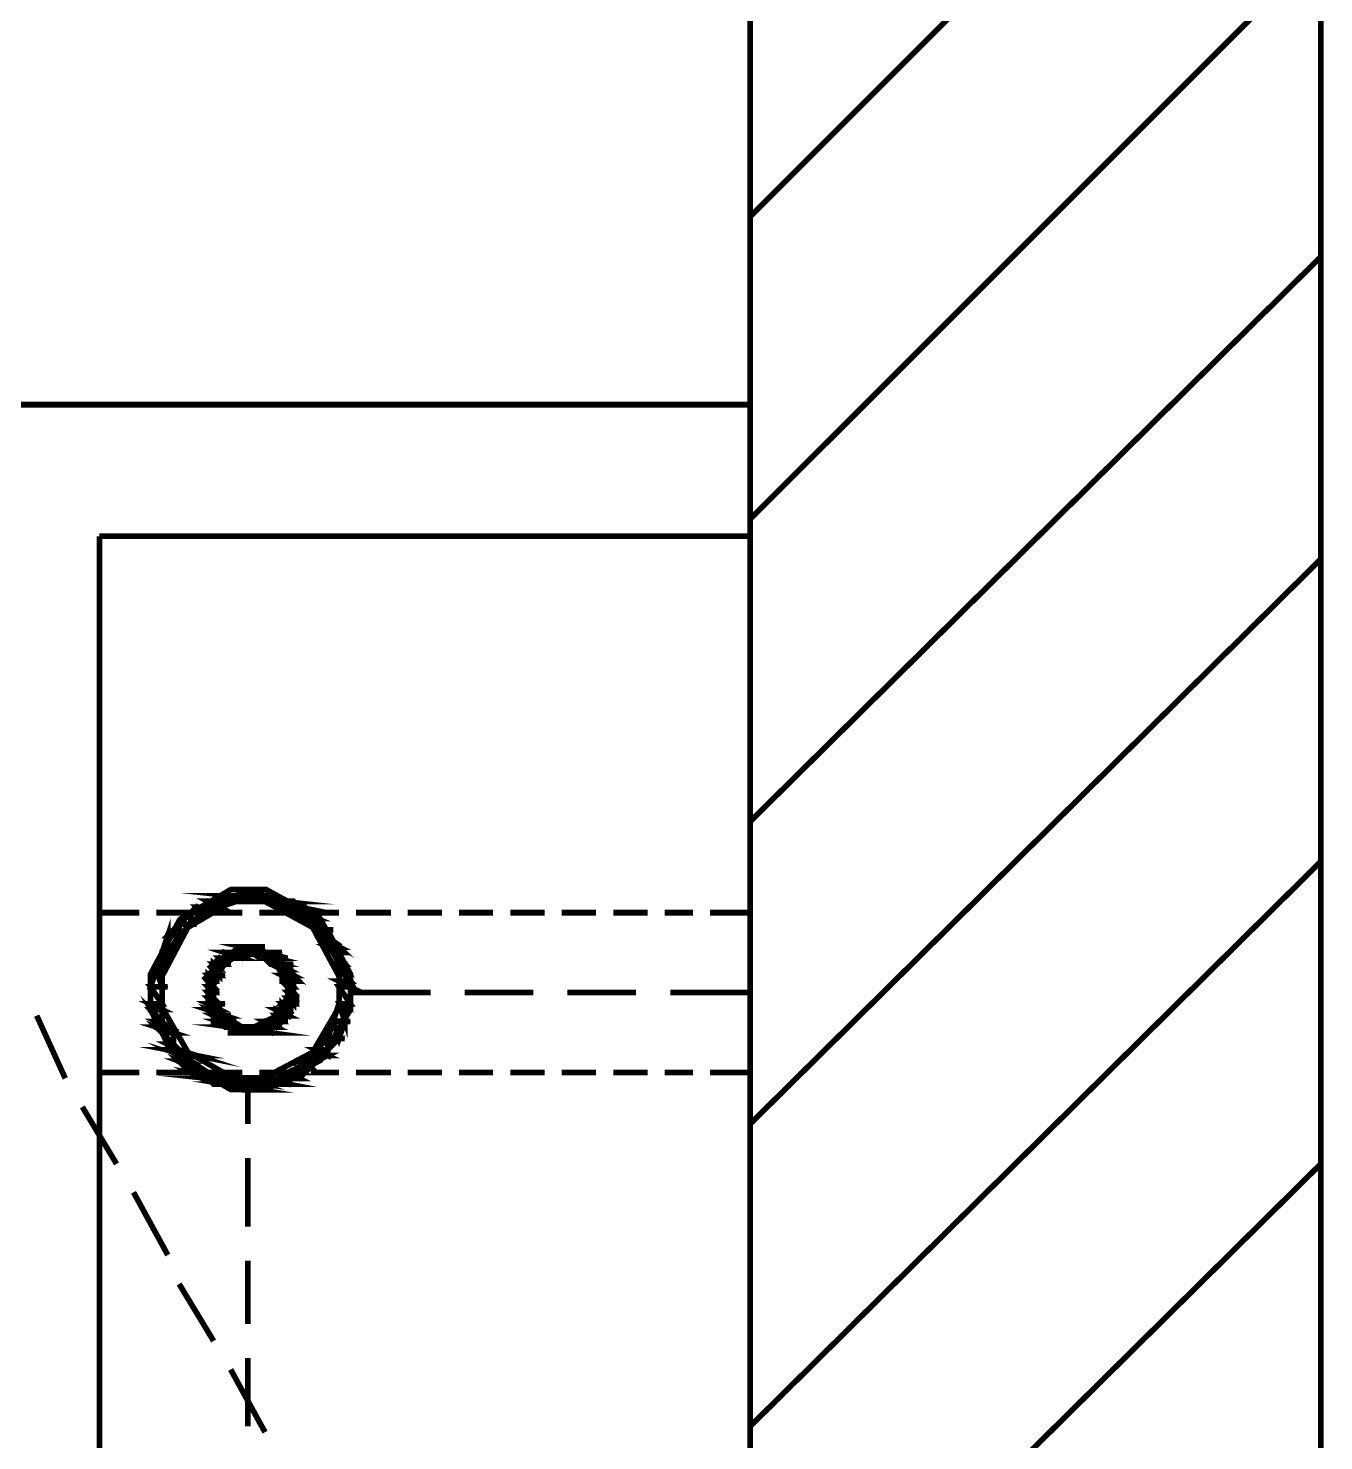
# Model space of a CAD drawing. Extents: x 219 to 1226, y 175 to 465.
# Drawn here: x 952.01 to 961.63, y 304.19 to 314.68 of the extents above; entities that cross this region are included whole.
import ezdxf

# ---------------------------------------------------------------- set-up
doc = ezdxf.new("R2010")
doc.units = 0
doc.header["$MEASUREMENT"] = 0
doc.layers.add('C00-00-00-BLACK', color=7, linetype='Continuous')
doc.layers.add('CFF-00-00', color=1, linetype='Continuous')

msp = doc.modelspace()

# ---------------------------------------------------------------- linework, layer by layer
at = {"layer": 'C00-00-00-BLACK', "const_width": 0.0423}
for points in [[(961.61, 255.128), (961.61, 322.779)], [(957.369, 259.367), (957.369, 318.583)], [(957.369, 313.283), (961.61, 317.522)], [(957.369, 311.036), (961.61, 315.275)], [(957.369, 308.79), (961.61, 312.986)], [(951.558, 311.887), (957.369, 311.887)], [(952.535, 310.91), (957.369, 310.91)], [(952.535, 292.768), (952.535, 310.91)], [(957.369, 306.544), (961.61, 310.74)], [(957.369, 304.298), (961.61, 308.494)], [(952.535, 308.114), (952.831, 308.114)], [(952.958, 308.114), (953.214, 308.114)], [(953.342, 308.114), (953.596, 308.114)], [(953.722, 308.114), (953.976, 308.114)], [(954.104, 308.114), (954.315, 308.114)], [(954.442, 308.114), (954.7, 308.114)], [(954.826, 308.114), (955.08, 308.114)], [(955.206, 308.114), (955.46, 308.114)], [(955.588, 308.114), (955.842, 308.114)], [(955.969, 308.114), (956.225, 308.114)], [(956.353, 308.114), (956.607, 308.114)], [(956.734, 308.114), (956.946, 308.114)], [(957.072, 308.114), (957.369, 308.114)], [(954.4, 307.521), (954.996, 307.521)], [(955.249, 307.521), (955.758, 307.521)], [(956.012, 307.521), (956.521, 307.521)], [(956.776, 307.521), (957.369, 307.521)], [(952.535, 306.926), (952.831, 306.926)], [(952.958, 306.926), (953.214, 306.926)], [(953.342, 306.926), (953.596, 306.926)], [(953.722, 306.926), (953.976, 306.926)], [(954.104, 306.926), (954.315, 306.926)], [(954.442, 306.926), (954.7, 306.926)], [(954.826, 306.926), (955.08, 306.926)], [(955.206, 306.926), (955.46, 306.926)], [(955.588, 306.926), (955.842, 306.926)], [(955.969, 306.926), (956.225, 306.926)], [(956.353, 306.926), (956.607, 306.926)], [(956.734, 306.926), (956.946, 306.926)], [(957.072, 306.926), (957.369, 306.926)], [(953.638, 306.544), (953.638, 306.799)], [(953.638, 305.782), (953.638, 306.291)], [(957.369, 302.052), (961.61, 306.248)], [(953.638, 305.06), (953.638, 305.529)], [(953.638, 304.298), (953.638, 304.806)]]:
    msp.add_lwpolyline(points, dxfattribs=at)
for points in [[(954.4, 307.521), (954.4, 307.658), (954.177, 308.064), (953.772, 308.286), (953.638, 308.286), (953.512, 308.286), (953.133, 308.064), (952.915, 307.658), (952.915, 307.521), (952.915, 307.396), (953.133, 307.018), (953.512, 306.8), (953.638, 306.8), (953.772, 306.8), (954.177, 307.018), (954.4, 307.396), (954.4, 307.521)], [(953.807, 308.24), (953.51, 308.24), (953.892, 308.198), (953.807, 308.24)], [(953.51, 308.24), (953.892, 308.198), (953.426, 308.198), (953.51, 308.24)], [(953.638, 308.283), (953.765, 308.24), (953.553, 308.24), (953.638, 308.283)], [(953.553, 308.24), (953.807, 308.24), (953.51, 308.24), (953.553, 308.24)], [(953.765, 308.24), (953.553, 308.24), (953.807, 308.24), (953.765, 308.24)], [(953.807, 308.198), (954.019, 308.155), (953.892, 308.155), (953.807, 308.198)], [(954.315, 307.521), (954.315, 307.642), (954.119, 308.005), (953.758, 308.201), (953.638, 308.201), (953.527, 308.201), (953.192, 308.005), (953, 307.642), (953, 307.521), (953, 307.411), (953.192, 307.077), (953.527, 306.886), (953.638, 306.886), (953.758, 306.886), (954.119, 307.077), (954.315, 307.411), (954.315, 307.521)], [(953.214, 308.114), (953.214, 308.028), (953.127, 308.028), (953.214, 308.114)], [(953.257, 308.155), (953.299, 308.114), (953.214, 308.114), (953.257, 308.155)], [(953.299, 308.114), (953.214, 308.114), (953.214, 308.028), (953.299, 308.114)], [(953.383, 308.155), (953.257, 308.155), (953.299, 308.114), (953.383, 308.155)], [(953.299, 308.155), (953.383, 308.155), (953.257, 308.155), (953.299, 308.155)], [(953.342, 308.198), (953.426, 308.155), (953.299, 308.155), (953.342, 308.198)], [(953.553, 308.198), (953.342, 308.198), (953.426, 308.155), (953.553, 308.198)], [(953.426, 308.155), (953.299, 308.155), (953.383, 308.155), (953.426, 308.155)], [(953.383, 308.198), (953.553, 308.198), (953.342, 308.198), (953.383, 308.198)], [(953.426, 308.198), (953.935, 308.198), (953.383, 308.198), (953.426, 308.198)], [(953.935, 308.198), (953.383, 308.198), (953.935, 308.198)], [(953.383, 308.198), (953.935, 308.198), (953.976, 308.198), (953.383, 308.198)], [(953.68, 308.198), (953.383, 308.198), (953.553, 308.198), (953.68, 308.198)], [(953.892, 308.198), (953.426, 308.198), (953.935, 308.198), (953.892, 308.198)], [(953.976, 308.198), (953.807, 308.198), (954.019, 308.155), (953.976, 308.198)], [(953.935, 308.198), (953.68, 308.198), (953.976, 308.198), (953.935, 308.198)], [(953.68, 308.198), (953.976, 308.198), (953.807, 308.198), (953.68, 308.198)], [(954.061, 308.155), (953.935, 308.155), (954.146, 308.071), (954.061, 308.155)], [(953.935, 308.155), (954.146, 308.071), (954.019, 308.071), (953.935, 308.155)], [(954.019, 308.155), (953.892, 308.155), (954.061, 308.155), (954.019, 308.155)], [(953.892, 308.155), (954.061, 308.155), (953.935, 308.155), (953.892, 308.155)], [(954.061, 308.071), (954.188, 307.987), (954.146, 307.987), (954.061, 308.071)], [(954.146, 307.987), (954.272, 307.901), (954.231, 307.901), (954.146, 307.987)], [(953.043, 307.944), (953.043, 307.817), (953, 307.817), (953.043, 307.944)], [(953.127, 308.028), (953.127, 307.944), (953.043, 307.944), (953.127, 308.028)], [(953.214, 308.028), (953.127, 308.028), (953.214, 308.028)], [(953.127, 308.028), (953.214, 308.028), (953.257, 308.028), (953.127, 308.028)], [(953.214, 308.028), (953.127, 308.028), (953.127, 307.944), (953.214, 308.028)], [(954.146, 308.071), (954.061, 308.071), (954.188, 307.987), (954.146, 308.071)], [(954.146, 308.071), (954.019, 308.071), (954.061, 308.071), (954.146, 308.071)], [(954.019, 308.071), (954.146, 308.071), (954.188, 308.071), (954.019, 308.071)], [(953, 307.817), (953, 307.691), (952.958, 307.691), (953, 307.817)], [(953.127, 307.944), (953.043, 307.944), (953.127, 307.944)], [(953.043, 307.944), (953.127, 307.944), (953.173, 307.944), (953.043, 307.944)], [(953.127, 307.944), (953.043, 307.944), (953.043, 307.817), (953.127, 307.944)], [(954.231, 307.987), (954.146, 307.987), (954.272, 307.901), (954.231, 307.987)], [(954.231, 307.987), (954.272, 307.987), (954.146, 307.987), (954.231, 307.987)], [(954.231, 307.987), (954.146, 307.987), (954.188, 307.987), (954.231, 307.987)], [(954.231, 307.859), (954.315, 307.817), (954.272, 307.817), (954.231, 307.859)], [(954.272, 307.901), (954.231, 307.901), (954.315, 307.859), (954.272, 307.901)], [(954.272, 307.817), (954.358, 307.732), (954.315, 307.732), (954.272, 307.817)], [(954.231, 307.901), (954.315, 307.859), (954.231, 307.859), (954.231, 307.901)], [(953.043, 307.817), (953, 307.817), (953.043, 307.817)], [(953, 307.817), (953.043, 307.817), (953.085, 307.817), (953, 307.817)], [(953.043, 307.817), (953, 307.817), (953, 307.691), (953.043, 307.817)], [(953.976, 307.521), (953.976, 307.58), (953.87, 307.755), (953.696, 307.861), (953.638, 307.861), (953.585, 307.861), (953.426, 307.755), (953.342, 307.58), (953.342, 307.521), (953.342, 307.469), (953.426, 307.31), (953.585, 307.225), (953.638, 307.225), (953.696, 307.225), (953.87, 307.31), (953.976, 307.469), (953.976, 307.521)], [(953.68, 307.817), (953.469, 307.817), (953.596, 307.775), (953.68, 307.817)], [(953.935, 307.521), (953.935, 307.575), (953.849, 307.733), (953.688, 307.817), (953.636, 307.817), (953.591, 307.817), (953.461, 307.733), (953.381, 307.575), (953.381, 307.521), (953.381, 307.478), (953.461, 307.346), (953.591, 307.266), (953.636, 307.266), (953.688, 307.266), (953.849, 307.346), (953.935, 307.478), (953.935, 307.521)], [(953.722, 307.859), (953.596, 307.859), (953.765, 307.817), (953.722, 307.859)], [(953.469, 307.817), (953.596, 307.775), (953.469, 307.775), (953.469, 307.817)], [(953.51, 307.817), (953.807, 307.817), (953.469, 307.817), (953.51, 307.817)], [(953.849, 307.817), (953.469, 307.817), (953.849, 307.817)], [(953.469, 307.817), (953.849, 307.817), (953.892, 307.817), (953.469, 307.817)], [(953.849, 307.817), (953.892, 307.817), (953.469, 307.817), (953.849, 307.817)], [(953.849, 307.817), (953.469, 307.817), (953.807, 307.817), (953.849, 307.817)], [(953.765, 307.817), (953.553, 307.817), (953.51, 307.817), (953.765, 307.817)], [(953.765, 307.817), (953.51, 307.817), (953.807, 307.817), (953.765, 307.817)], [(953.596, 307.859), (953.765, 307.817), (953.553, 307.817), (953.596, 307.859)], [(953.849, 307.817), (953.68, 307.817), (953.849, 307.775), (953.849, 307.817)], [(953.553, 307.817), (953.765, 307.817), (953.807, 307.817), (953.553, 307.817)], [(953.638, 307.859), (953.722, 307.859), (953.596, 307.859), (953.638, 307.859)], [(953.596, 307.859), (953.722, 307.859), (953.765, 307.859), (953.596, 307.859)], [(953.722, 307.859), (953.765, 307.859), (953.596, 307.859), (953.722, 307.859)], [(953.68, 307.817), (953.849, 307.775), (953.722, 307.775), (953.68, 307.817)], [(953.765, 307.775), (953.892, 307.732), (953.807, 307.732), (953.765, 307.775)], [(953.849, 307.732), (953.935, 307.691), (953.892, 307.691), (953.849, 307.732)], [(954.315, 307.859), (954.231, 307.859), (954.315, 307.817), (954.315, 307.859)], [(954.315, 307.817), (954.272, 307.817), (954.358, 307.732), (954.315, 307.817)], [(952.958, 307.691), (953, 307.562), (952.915, 307.562), (952.958, 307.691)], [(953, 307.691), (952.958, 307.691), (953, 307.562), (953, 307.691)], [(952.958, 307.691), (953, 307.691), (953.043, 307.691), (952.958, 307.691)], [(953, 307.691), (953.043, 307.691), (952.958, 307.691), (953, 307.691)], [(953.383, 307.691), (953.426, 307.648), (953.342, 307.648), (953.383, 307.691)], [(953.342, 307.648), (953.383, 307.605), (953.342, 307.605), (953.342, 307.648)], [(953.469, 307.732), (953.383, 307.732), (953.426, 307.691), (953.469, 307.732)], [(953.426, 307.775), (953.469, 307.732), (953.383, 307.732), (953.426, 307.775)], [(953.426, 307.691), (953.383, 307.691), (953.426, 307.648), (953.426, 307.691)], [(953.383, 307.732), (953.426, 307.691), (953.383, 307.691), (953.383, 307.732)], [(953.383, 307.732), (953.469, 307.732), (953.51, 307.732), (953.383, 307.732)], [(953.469, 307.732), (953.51, 307.732), (953.383, 307.732), (953.469, 307.732)], [(953.51, 307.775), (953.426, 307.775), (953.469, 307.732), (953.51, 307.775)], [(953.469, 307.775), (953.553, 307.775), (953.426, 307.775), (953.469, 307.775)], [(953.51, 307.775), (953.426, 307.775), (953.51, 307.775)], [(953.426, 307.775), (953.51, 307.775), (953.553, 307.775), (953.426, 307.775)], [(953.51, 307.775), (953.553, 307.775), (953.426, 307.775), (953.51, 307.775)], [(953.51, 307.775), (953.426, 307.775), (953.553, 307.775), (953.51, 307.775)], [(953.596, 307.775), (953.469, 307.775), (953.553, 307.775), (953.596, 307.775)], [(953.892, 307.775), (953.765, 307.775), (953.892, 307.732), (953.892, 307.775)], [(953.849, 307.775), (953.722, 307.775), (953.849, 307.775)], [(953.722, 307.775), (953.849, 307.775), (953.765, 307.775), (953.722, 307.775)], [(953.892, 307.775), (953.935, 307.775), (953.765, 307.775), (953.892, 307.775)], [(953.892, 307.775), (953.765, 307.775), (953.849, 307.775), (953.892, 307.775)], [(953.935, 307.732), (953.849, 307.732), (953.935, 307.691), (953.935, 307.732)], [(953.892, 307.732), (953.807, 307.732), (953.935, 307.732), (953.892, 307.732)], [(953.807, 307.732), (953.935, 307.732), (953.849, 307.732), (953.807, 307.732)], [(953.935, 307.691), (953.892, 307.691), (953.976, 307.648), (953.935, 307.691)], [(953.849, 307.732), (953.935, 307.732), (953.976, 307.732), (953.849, 307.732)], [(953.935, 307.732), (953.976, 307.732), (953.849, 307.732), (953.935, 307.732)], [(953.892, 307.691), (953.976, 307.648), (953.892, 307.648), (953.892, 307.691)], [(953.892, 307.691), (953.935, 307.691), (953.976, 307.691), (953.892, 307.691)], [(953.935, 307.691), (953.976, 307.691), (953.892, 307.691), (953.935, 307.691)], [(954.358, 307.732), (954.315, 307.732), (954.358, 307.691), (954.358, 307.732)], [(954.358, 307.691), (954.315, 307.691), (954.4, 307.605), (954.358, 307.691)], [(954.315, 307.732), (954.358, 307.691), (954.315, 307.691), (954.315, 307.732)], [(954.315, 307.691), (954.4, 307.605), (954.315, 307.605), (954.315, 307.691)], [(952.915, 307.562), (953, 307.436), (952.915, 307.436), (952.915, 307.562)], [(953.426, 307.648), (953.342, 307.648), (953.383, 307.605), (953.426, 307.648)], [(953.383, 307.605), (953.342, 307.605), (953.383, 307.562), (953.383, 307.605)], [(953.426, 307.648), (953.342, 307.648), (953.426, 307.648)], [(953.342, 307.648), (953.426, 307.648), (953.469, 307.648), (953.342, 307.648)], [(953.342, 307.605), (953.383, 307.562), (953.342, 307.562), (953.342, 307.605)], [(953.383, 307.605), (953.342, 307.605), (953.383, 307.605)], [(953.342, 307.605), (953.383, 307.605), (953.426, 307.605), (953.342, 307.605)], [(953.342, 307.562), (953.383, 307.521), (953.342, 307.521), (953.342, 307.562)], [(953.976, 307.648), (953.892, 307.648), (953.976, 307.605), (953.976, 307.648)], [(953.892, 307.648), (953.976, 307.605), (953.892, 307.605), (953.892, 307.648)], [(953.976, 307.605), (953.892, 307.605), (953.976, 307.605)], [(953.892, 307.605), (953.976, 307.605), (953.935, 307.605), (953.892, 307.605)], [(953.976, 307.605), (953.935, 307.605), (953.976, 307.562), (953.976, 307.605)], [(953.935, 307.605), (953.976, 307.562), (953.935, 307.562), (953.935, 307.605)], [(953.935, 307.562), (953.976, 307.521), (953.935, 307.521), (953.935, 307.562)], [(954.4, 307.605), (954.315, 307.605), (954.4, 307.562), (954.4, 307.605)], [(954.315, 307.605), (954.4, 307.562), (954.315, 307.562), (954.315, 307.605)], [(954.315, 307.562), (954.4, 307.436), (954.315, 307.436), (954.315, 307.562)], [(952.915, 307.392), (953, 307.306), (952.958, 307.306), (952.915, 307.392)], [(953, 307.562), (952.915, 307.562), (953, 307.436), (953, 307.562)], [(952.915, 307.562), (953, 307.562), (953.043, 307.562), (952.915, 307.562)], [(953, 307.562), (953.043, 307.562), (952.915, 307.562), (953, 307.562)], [(953.383, 307.562), (953.342, 307.562), (953.383, 307.521), (953.383, 307.562)], [(953.383, 307.478), (953.342, 307.478), (953.383, 307.436), (953.383, 307.478)], [(953.383, 307.521), (953.342, 307.521), (953.383, 307.478), (953.383, 307.521)], [(953.342, 307.521), (953.383, 307.478), (953.342, 307.478), (953.342, 307.521)], [(953.342, 307.521), (953.383, 307.521), (953.426, 307.521), (953.342, 307.521)], [(953.383, 307.521), (953.426, 307.521), (953.342, 307.521), (953.383, 307.521)], [(953.342, 307.478), (953.383, 307.436), (953.342, 307.436), (953.342, 307.478)], [(953.935, 307.478), (953.976, 307.436), (953.892, 307.436), (953.935, 307.478)], [(953.976, 307.562), (953.935, 307.562), (953.976, 307.521), (953.976, 307.562)], [(953.976, 307.478), (953.935, 307.478), (953.976, 307.436), (953.976, 307.478)], [(953.976, 307.521), (953.935, 307.521), (953.976, 307.478), (953.976, 307.521)], [(953.935, 307.521), (953.976, 307.478), (953.935, 307.478), (953.935, 307.521)], [(953.976, 307.478), (953.935, 307.478), (953.976, 307.478)], [(953.935, 307.478), (953.976, 307.478), (954.019, 307.478), (953.935, 307.478)], [(954.315, 307.436), (954.358, 307.309), (954.272, 307.309), (954.315, 307.436)], [(954.4, 307.562), (954.315, 307.562), (954.4, 307.436), (954.4, 307.562)], [(953, 307.436), (952.915, 307.436), (953, 307.394), (953, 307.436)], [(953, 307.392), (952.915, 307.392), (953, 307.306), (953, 307.392)], [(952.915, 307.436), (953, 307.394), (952.915, 307.394), (952.915, 307.436)], [(953.426, 307.392), (953.342, 307.392), (953.469, 307.349), (953.426, 307.392)], [(953.426, 307.436), (953.342, 307.436), (953.426, 307.394), (953.426, 307.436)], [(953.342, 307.392), (953.469, 307.349), (953.383, 307.349), (953.342, 307.392)], [(953.342, 307.436), (953.426, 307.394), (953.342, 307.394), (953.342, 307.436)], [(953.426, 307.436), (953.469, 307.436), (953.342, 307.436), (953.426, 307.436)], [(953.426, 307.436), (953.342, 307.436), (953.383, 307.436), (953.426, 307.436)], [(953.935, 307.392), (953.849, 307.392), (953.935, 307.349), (953.935, 307.392)], [(953.849, 307.392), (953.935, 307.349), (953.849, 307.349), (953.849, 307.392)], [(953.935, 307.392), (953.892, 307.392), (953.849, 307.392), (953.935, 307.392)], [(953.976, 307.436), (953.892, 307.436), (953.935, 307.392), (953.976, 307.436)], [(953.892, 307.436), (953.935, 307.392), (953.892, 307.392), (953.892, 307.436)], [(953.976, 307.436), (953.892, 307.436), (953.976, 307.436)], [(953.892, 307.436), (953.976, 307.436), (954.019, 307.436), (953.892, 307.436)], [(953.892, 307.392), (953.935, 307.392), (953.976, 307.392), (953.892, 307.392)], [(954.358, 307.436), (954.315, 307.436), (954.358, 307.309), (954.358, 307.436)], [(954.358, 307.436), (954.4, 307.436), (954.315, 307.436), (954.358, 307.436)], [(954.358, 307.436), (954.315, 307.436), (954.4, 307.436), (954.358, 307.436)], [(953.043, 307.264), (952.958, 307.264), (953.085, 307.222), (953.043, 307.264)], [(953, 307.306), (952.958, 307.306), (953.043, 307.264), (953, 307.306)], [(952.958, 307.264), (953.085, 307.222), (953, 307.222), (952.958, 307.264)], [(953, 307.222), (953.085, 307.137), (953.043, 307.137), (953, 307.222)], [(952.958, 307.306), (953.043, 307.264), (952.958, 307.264), (952.958, 307.306)], [(953.807, 307.264), (953.51, 307.264), (953.807, 307.222), (953.807, 307.264)], [(953.469, 307.349), (953.383, 307.349), (953.469, 307.306), (953.469, 307.349)], [(953.51, 307.306), (953.426, 307.306), (953.553, 307.264), (953.51, 307.306)], [(953.426, 307.306), (953.553, 307.264), (953.469, 307.264), (953.426, 307.306)], [(953.383, 307.349), (953.469, 307.306), (953.383, 307.306), (953.383, 307.349)], [(953.469, 307.349), (953.383, 307.349), (953.469, 307.349)], [(953.383, 307.349), (953.469, 307.349), (953.513, 307.349), (953.383, 307.349)], [(953.469, 307.306), (953.383, 307.306), (953.51, 307.306), (953.469, 307.306)], [(953.383, 307.306), (953.51, 307.306), (953.426, 307.306), (953.383, 307.306)], [(953.426, 307.306), (953.51, 307.306), (953.553, 307.306), (953.426, 307.306)], [(953.51, 307.306), (953.553, 307.306), (953.426, 307.306), (953.51, 307.306)], [(953.596, 307.264), (953.638, 307.264), (953.469, 307.264), (953.596, 307.264)], [(953.596, 307.264), (953.469, 307.264), (953.553, 307.264), (953.596, 307.264)], [(953.638, 307.264), (953.68, 307.264), (953.469, 307.264), (953.638, 307.264)], [(953.638, 307.264), (953.469, 307.264), (953.596, 307.264), (953.638, 307.264)], [(953.68, 307.264), (953.722, 307.264), (953.469, 307.264), (953.68, 307.264)], [(953.68, 307.264), (953.469, 307.264), (953.638, 307.264), (953.68, 307.264)], [(953.849, 307.264), (953.469, 307.264), (953.807, 307.264), (953.849, 307.264)], [(953.469, 307.264), (953.807, 307.264), (953.51, 307.264), (953.469, 307.264)], [(953.51, 307.264), (953.807, 307.222), (953.51, 307.222), (953.51, 307.264)], [(953.722, 307.264), (953.849, 307.264), (953.68, 307.264), (953.722, 307.264)], [(953.68, 307.264), (953.849, 307.264), (953.892, 307.264), (953.68, 307.264)], [(953.849, 307.264), (953.892, 307.264), (953.68, 307.264), (953.849, 307.264)], [(953.765, 307.306), (953.849, 307.264), (953.722, 307.264), (953.765, 307.306)], [(953.892, 307.306), (953.765, 307.306), (953.849, 307.264), (953.892, 307.306)], [(953.722, 307.264), (953.849, 307.264), (953.892, 307.264), (953.722, 307.264)], [(953.849, 307.264), (953.892, 307.264), (953.722, 307.264), (953.849, 307.264)], [(953.849, 307.264), (953.722, 307.264), (953.849, 307.264)], [(953.807, 307.306), (953.892, 307.306), (953.765, 307.306), (953.807, 307.306)], [(953.849, 307.349), (953.892, 307.306), (953.807, 307.306), (953.849, 307.349)], [(953.892, 307.306), (953.807, 307.306), (953.892, 307.306)], [(953.807, 307.306), (953.892, 307.306), (953.935, 307.306), (953.807, 307.306)], [(953.892, 307.306), (953.807, 307.306), (953.892, 307.306)], [(953.935, 307.349), (953.849, 307.349), (953.892, 307.306), (953.935, 307.349)], [(954.272, 307.306), (954.315, 307.18), (954.231, 307.18), (954.272, 307.306)], [(954.358, 307.306), (954.272, 307.306), (954.315, 307.18), (954.358, 307.306)], [(954.272, 307.306), (954.358, 307.306), (954.4, 307.306), (954.272, 307.306)], [(954.358, 307.306), (954.4, 307.306), (954.272, 307.306), (954.358, 307.306)], [(953.085, 307.222), (953, 307.222), (953.085, 307.137), (953.085, 307.222)], [(953.807, 307.222), (953.51, 307.222), (953.765, 307.222), (953.807, 307.222)], [(953.51, 307.222), (953.765, 307.222), (953.553, 307.222), (953.51, 307.222)], [(953.722, 307.222), (953.765, 307.222), (953.553, 307.222), (953.722, 307.222)], [(953.722, 307.222), (953.553, 307.222), (953.765, 307.222), (953.722, 307.222)], [(953.68, 307.222), (953.638, 307.222), (953.553, 307.222), (953.68, 307.222)], [(953.553, 307.222), (953.722, 307.222), (953.68, 307.222), (953.553, 307.222)], [(953.68, 307.222), (953.722, 307.222), (953.638, 307.222), (953.68, 307.222)], [(954.231, 307.18), (954.231, 307.095), (954.146, 307.095), (954.231, 307.18)], [(954.315, 307.18), (954.231, 307.18), (954.315, 307.18)], [(954.231, 307.18), (954.315, 307.18), (954.358, 307.18), (954.231, 307.18)], [(954.315, 307.18), (954.231, 307.18), (954.231, 307.095), (954.315, 307.18)], [(953.127, 307.095), (953.043, 307.095), (953.254, 307.053), (953.127, 307.095)], [(953.043, 307.095), (953.254, 307.053), (953.127, 307.053), (953.043, 307.095)], [(953.085, 307.137), (953.043, 307.137), (953.127, 307.095), (953.085, 307.137)], [(953.043, 307.137), (953.127, 307.095), (953.043, 307.095), (953.043, 307.137)], [(953.214, 307.053), (953.13, 307.053), (953.214, 307.01), (953.214, 307.053)], [(953.13, 307.053), (953.214, 307.01), (953.13, 307.01), (953.13, 307.053)], [(954.146, 307.053), (954.146, 307.01), (954.061, 307.01), (954.146, 307.053)], [(954.231, 307.095), (954.146, 307.095), (954.231, 307.053), (954.231, 307.095)], [(954.146, 307.095), (954.231, 307.053), (954.146, 307.053), (954.146, 307.095)], [(954.231, 307.053), (954.146, 307.053), (954.146, 307.01), (954.231, 307.053)], [(953.214, 307.01), (953.127, 307.01), (953.342, 306.926), (953.214, 307.01)], [(953.127, 307.01), (953.342, 306.926), (953.214, 306.926), (953.127, 307.01)], [(953.214, 306.926), (953.469, 306.883), (953.299, 306.883), (953.214, 306.926)], [(954.019, 306.967), (954.061, 306.926), (953.935, 306.926), (954.019, 306.967)], [(954.104, 306.967), (954.019, 306.967), (954.061, 306.926), (954.104, 306.967)], [(954.061, 307.01), (954.104, 306.967), (954.019, 306.967), (954.061, 307.01)], [(954.146, 307.01), (954.061, 307.01), (954.104, 306.967), (954.146, 307.01)], [(953.596, 306.883), (953.342, 306.883), (953.722, 306.841), (953.596, 306.883)], [(953.342, 306.926), (953.214, 306.926), (953.469, 306.883), (953.342, 306.926)], [(953.342, 306.926), (953.214, 306.926), (953.342, 306.926)], [(953.214, 306.926), (953.342, 306.926), (953.383, 306.926), (953.214, 306.926)], [(953.722, 306.799), (953.596, 306.799), (953.469, 306.841), (953.722, 306.799)], [(953.469, 306.841), (953.849, 306.841), (953.722, 306.799), (953.469, 306.841)], [(953.469, 306.883), (953.299, 306.883), (953.553, 306.883), (953.469, 306.883)], [(953.299, 306.883), (953.553, 306.883), (953.342, 306.883), (953.299, 306.883)], [(953.342, 306.883), (953.722, 306.841), (953.383, 306.841), (953.342, 306.883)], [(953.596, 306.883), (953.638, 306.883), (953.342, 306.883), (953.596, 306.883)], [(953.596, 306.883), (953.342, 306.883), (953.553, 306.883), (953.596, 306.883)], [(953.935, 306.841), (953.383, 306.841), (953.892, 306.841), (953.935, 306.841)], [(953.383, 306.841), (953.892, 306.841), (953.426, 306.841), (953.383, 306.841)], [(953.892, 306.841), (953.426, 306.841), (953.849, 306.841), (953.892, 306.841)], [(953.426, 306.841), (953.849, 306.841), (953.469, 306.841), (953.426, 306.841)], [(953.935, 306.883), (953.722, 306.883), (953.935, 306.841), (953.935, 306.883)], [(953.722, 306.883), (953.935, 306.841), (953.722, 306.841), (953.722, 306.883)], [(953.807, 306.883), (953.935, 306.883), (953.722, 306.883), (953.807, 306.883)], [(953.935, 306.926), (954.019, 306.883), (953.849, 306.883), (953.935, 306.926)], [(953.849, 306.883), (953.976, 306.883), (953.807, 306.883), (953.849, 306.883)], [(953.976, 306.883), (953.807, 306.883), (953.935, 306.883), (953.976, 306.883)], [(954.019, 306.883), (953.849, 306.883), (953.976, 306.883), (954.019, 306.883)], [(954.061, 306.926), (953.935, 306.926), (954.019, 306.883), (954.061, 306.926)], [(953.722, 306.799), (953.765, 306.799), (953.596, 306.799), (953.722, 306.799)]]:
    msp.add_lwpolyline(points, close=True, dxfattribs=at)
at = {"layer": 'C00-00-00-BLACK'}
for points in [[(953.51, 308.24), (953.892, 308.198), (953.426, 308.198), (953.51, 308.24)], [(953.553, 308.24), (953.807, 308.24), (953.51, 308.24), (953.553, 308.24)], [(953.807, 308.24), (953.51, 308.24), (953.892, 308.198), (953.807, 308.24)], [(953.638, 308.283), (953.765, 308.24), (953.553, 308.24), (953.638, 308.283)], [(953.765, 308.24), (953.553, 308.24), (953.807, 308.24), (953.765, 308.24)], [(953.257, 308.155), (953.299, 308.114), (953.214, 308.114), (953.257, 308.155)], [(953.299, 308.155), (953.383, 308.155), (953.257, 308.155), (953.299, 308.155)], [(953.383, 308.155), (953.257, 308.155), (953.299, 308.114), (953.383, 308.155)], [(953.342, 308.198), (953.426, 308.155), (953.299, 308.155), (953.342, 308.198)], [(953.426, 308.155), (953.299, 308.155), (953.383, 308.155), (953.426, 308.155)], [(953.383, 308.198), (953.553, 308.198), (953.342, 308.198), (953.383, 308.198)], [(953.553, 308.198), (953.342, 308.198), (953.426, 308.155), (953.553, 308.198)], [(953.426, 308.198), (953.935, 308.198), (953.383, 308.198), (953.426, 308.198)], [(953.935, 308.198), (953.383, 308.198), (953.935, 308.198)], [(953.383, 308.198), (953.935, 308.198), (953.976, 308.198), (953.383, 308.198)], [(953.68, 308.198), (953.383, 308.198), (953.553, 308.198), (953.68, 308.198)], [(953.892, 308.198), (953.426, 308.198), (953.935, 308.198), (953.892, 308.198)], [(953.935, 308.198), (953.68, 308.198), (953.976, 308.198), (953.935, 308.198)], [(953.68, 308.198), (953.976, 308.198), (953.807, 308.198), (953.68, 308.198)], [(953.976, 308.198), (953.807, 308.198), (954.019, 308.155), (953.976, 308.198)], [(953.807, 308.198), (954.019, 308.155), (953.892, 308.155), (953.807, 308.198)], [(954.019, 308.155), (953.892, 308.155), (954.061, 308.155), (954.019, 308.155)], [(953.892, 308.155), (954.061, 308.155), (953.935, 308.155), (953.892, 308.155)], [(954.061, 308.155), (953.935, 308.155), (954.146, 308.071), (954.061, 308.155)], [(953.935, 308.155), (954.146, 308.071), (954.019, 308.071), (953.935, 308.155)], [(953.127, 308.028), (953.127, 307.944), (953.043, 307.944), (953.127, 308.028)], [(953.214, 308.114), (953.214, 308.028), (953.127, 308.028), (953.214, 308.114)], [(953.214, 308.028), (953.127, 308.028), (953.214, 308.028)], [(953.127, 308.028), (953.214, 308.028), (953.257, 308.028), (953.127, 308.028)], [(953.214, 308.028), (953.127, 308.028), (953.127, 307.944), (953.214, 308.028)], [(953.299, 308.114), (953.214, 308.114), (953.214, 308.028), (953.299, 308.114)], [(954.146, 308.071), (954.019, 308.071), (954.061, 308.071), (954.146, 308.071)], [(954.019, 308.071), (954.146, 308.071), (954.188, 308.071), (954.019, 308.071)], [(954.146, 308.071), (954.061, 308.071), (954.188, 307.987), (954.146, 308.071)], [(954.061, 308.071), (954.188, 307.987), (954.146, 307.987), (954.061, 308.071)], [(953.043, 307.944), (953.043, 307.817), (953, 307.817), (953.043, 307.944)], [(953.127, 307.944), (953.043, 307.944), (953.127, 307.944)], [(953.043, 307.944), (953.127, 307.944), (953.173, 307.944), (953.043, 307.944)], [(953.127, 307.944), (953.043, 307.944), (953.043, 307.817), (953.127, 307.944)], [(954.231, 307.987), (954.272, 307.987), (954.146, 307.987), (954.231, 307.987)], [(954.231, 307.987), (954.146, 307.987), (954.188, 307.987), (954.231, 307.987)], [(954.231, 307.987), (954.146, 307.987), (954.272, 307.901), (954.231, 307.987)], [(954.146, 307.987), (954.272, 307.901), (954.231, 307.901), (954.146, 307.987)], [(953, 307.817), (953, 307.691), (952.958, 307.691), (953, 307.817)], [(953.043, 307.817), (953, 307.817), (953.043, 307.817)], [(953, 307.817), (953.043, 307.817), (953.085, 307.817), (953, 307.817)], [(953.043, 307.817), (953, 307.817), (953, 307.691), (953.043, 307.817)], [(953.51, 307.817), (953.807, 307.817), (953.469, 307.817), (953.51, 307.817)], [(953.849, 307.817), (953.469, 307.817), (953.849, 307.817)], [(953.469, 307.817), (953.849, 307.817), (953.892, 307.817), (953.469, 307.817)], [(953.849, 307.817), (953.892, 307.817), (953.469, 307.817), (953.849, 307.817)], [(953.849, 307.817), (953.469, 307.817), (953.807, 307.817), (953.849, 307.817)], [(953.68, 307.817), (953.469, 307.817), (953.596, 307.775), (953.68, 307.817)], [(953.469, 307.817), (953.596, 307.775), (953.469, 307.775), (953.469, 307.817)], [(953.765, 307.817), (953.553, 307.817), (953.51, 307.817), (953.765, 307.817)], [(953.765, 307.817), (953.51, 307.817), (953.807, 307.817), (953.765, 307.817)], [(953.596, 307.859), (953.765, 307.817), (953.553, 307.817), (953.596, 307.859)], [(953.553, 307.817), (953.765, 307.817), (953.807, 307.817), (953.553, 307.817)], [(953.638, 307.859), (953.722, 307.859), (953.596, 307.859), (953.638, 307.859)], [(953.596, 307.859), (953.722, 307.859), (953.765, 307.859), (953.596, 307.859)], [(953.722, 307.859), (953.765, 307.859), (953.596, 307.859), (953.722, 307.859)], [(953.722, 307.859), (953.596, 307.859), (953.765, 307.817), (953.722, 307.859)], [(953.849, 307.817), (953.68, 307.817), (953.849, 307.775), (953.849, 307.817)], [(953.68, 307.817), (953.849, 307.775), (953.722, 307.775), (953.68, 307.817)], [(954.272, 307.901), (954.231, 307.901), (954.315, 307.859), (954.272, 307.901)], [(954.231, 307.901), (954.315, 307.859), (954.231, 307.859), (954.231, 307.901)], [(954.315, 307.859), (954.231, 307.859), (954.315, 307.817), (954.315, 307.859)], [(954.231, 307.859), (954.315, 307.817), (954.272, 307.817), (954.231, 307.859)], [(954.315, 307.817), (954.272, 307.817), (954.358, 307.732), (954.315, 307.817)], [(954.272, 307.817), (954.358, 307.732), (954.315, 307.732), (954.272, 307.817)], [(953.426, 307.775), (953.469, 307.732), (953.383, 307.732), (953.426, 307.775)], [(953.383, 307.732), (953.469, 307.732), (953.51, 307.732), (953.383, 307.732)], [(953.469, 307.732), (953.51, 307.732), (953.383, 307.732), (953.469, 307.732)], [(953.469, 307.732), (953.383, 307.732), (953.426, 307.691), (953.469, 307.732)], [(953.383, 307.732), (953.426, 307.691), (953.383, 307.691), (953.383, 307.732)], [(953.469, 307.775), (953.553, 307.775), (953.426, 307.775), (953.469, 307.775)], [(953.51, 307.775), (953.426, 307.775), (953.51, 307.775)], [(953.426, 307.775), (953.51, 307.775), (953.553, 307.775), (953.426, 307.775)], [(953.51, 307.775), (953.553, 307.775), (953.426, 307.775), (953.51, 307.775)], [(953.51, 307.775), (953.426, 307.775), (953.553, 307.775), (953.51, 307.775)], [(953.51, 307.775), (953.426, 307.775), (953.469, 307.732), (953.51, 307.775)], [(953.596, 307.775), (953.469, 307.775), (953.553, 307.775), (953.596, 307.775)], [(953.849, 307.775), (953.722, 307.775), (953.849, 307.775)], [(953.722, 307.775), (953.849, 307.775), (953.765, 307.775), (953.722, 307.775)], [(953.892, 307.775), (953.935, 307.775), (953.765, 307.775), (953.892, 307.775)], [(953.892, 307.775), (953.765, 307.775), (953.849, 307.775), (953.892, 307.775)], [(953.892, 307.775), (953.765, 307.775), (953.892, 307.732), (953.892, 307.775)], [(953.765, 307.775), (953.892, 307.732), (953.807, 307.732), (953.765, 307.775)], [(953.892, 307.732), (953.807, 307.732), (953.935, 307.732), (953.892, 307.732)], [(953.807, 307.732), (953.935, 307.732), (953.849, 307.732), (953.807, 307.732)], [(953.849, 307.732), (953.935, 307.732), (953.976, 307.732), (953.849, 307.732)], [(953.935, 307.732), (953.976, 307.732), (953.849, 307.732), (953.935, 307.732)], [(953.935, 307.732), (953.849, 307.732), (953.935, 307.691), (953.935, 307.732)], [(953.849, 307.732), (953.935, 307.691), (953.892, 307.691), (953.849, 307.732)], [(954.358, 307.732), (954.315, 307.732), (954.358, 307.691), (954.358, 307.732)], [(954.315, 307.732), (954.358, 307.691), (954.315, 307.691), (954.315, 307.732)], [(952.958, 307.691), (953, 307.562), (952.915, 307.562), (952.958, 307.691)], [(952.958, 307.691), (953, 307.691), (953.043, 307.691), (952.958, 307.691)], [(953, 307.691), (953.043, 307.691), (952.958, 307.691), (953, 307.691)], [(953, 307.691), (952.958, 307.691), (953, 307.562), (953, 307.691)], [(953.383, 307.691), (953.426, 307.648), (953.342, 307.648), (953.383, 307.691)], [(953.426, 307.648), (953.342, 307.648), (953.426, 307.648)], [(953.342, 307.648), (953.426, 307.648), (953.469, 307.648), (953.342, 307.648)], [(953.426, 307.648), (953.342, 307.648), (953.383, 307.605), (953.426, 307.648)], [(953.342, 307.648), (953.383, 307.605), (953.342, 307.605), (953.342, 307.648)], [(953.383, 307.605), (953.342, 307.605), (953.383, 307.605)], [(953.342, 307.605), (953.383, 307.605), (953.426, 307.605), (953.342, 307.605)], [(953.383, 307.605), (953.342, 307.605), (953.383, 307.562), (953.383, 307.605)], [(953.342, 307.605), (953.383, 307.562), (953.342, 307.562), (953.342, 307.605)], [(953.426, 307.691), (953.383, 307.691), (953.426, 307.648), (953.426, 307.691)], [(953.892, 307.691), (953.935, 307.691), (953.976, 307.691), (953.892, 307.691)], [(953.935, 307.691), (953.976, 307.691), (953.892, 307.691), (953.935, 307.691)], [(953.935, 307.691), (953.892, 307.691), (953.976, 307.648), (953.935, 307.691)], [(953.892, 307.691), (953.976, 307.648), (953.892, 307.648), (953.892, 307.691)], [(953.976, 307.648), (953.892, 307.648), (953.976, 307.605), (953.976, 307.648)], [(953.892, 307.648), (953.976, 307.605), (953.892, 307.605), (953.892, 307.648)], [(953.976, 307.605), (953.892, 307.605), (953.976, 307.605)], [(953.892, 307.605), (953.976, 307.605), (953.935, 307.605), (953.892, 307.605)], [(953.976, 307.605), (953.935, 307.605), (953.976, 307.562), (953.976, 307.605)], [(953.935, 307.605), (953.976, 307.562), (953.935, 307.562), (953.935, 307.605)], [(954.358, 307.691), (954.315, 307.691), (954.4, 307.605), (954.358, 307.691)], [(954.315, 307.691), (954.4, 307.605), (954.315, 307.605), (954.315, 307.691)], [(954.4, 307.605), (954.315, 307.605), (954.4, 307.562), (954.4, 307.605)], [(954.315, 307.605), (954.4, 307.562), (954.315, 307.562), (954.315, 307.605)], [(952.915, 307.562), (953, 307.562), (953.043, 307.562), (952.915, 307.562)], [(953, 307.562), (953.043, 307.562), (952.915, 307.562), (953, 307.562)], [(953, 307.562), (952.915, 307.562), (953, 307.436), (953, 307.562)], [(952.915, 307.562), (953, 307.436), (952.915, 307.436), (952.915, 307.562)], [(953.383, 307.562), (953.342, 307.562), (953.383, 307.521), (953.383, 307.562)], [(953.342, 307.562), (953.383, 307.521), (953.342, 307.521), (953.342, 307.562)], [(953.342, 307.521), (953.383, 307.521), (953.426, 307.521), (953.342, 307.521)], [(953.383, 307.521), (953.426, 307.521), (953.342, 307.521), (953.383, 307.521)], [(953.383, 307.521), (953.342, 307.521), (953.383, 307.478), (953.383, 307.521)], [(953.342, 307.521), (953.383, 307.478), (953.342, 307.478), (953.342, 307.521)], [(953.976, 307.562), (953.935, 307.562), (953.976, 307.521), (953.976, 307.562)], [(953.935, 307.562), (953.976, 307.521), (953.935, 307.521), (953.935, 307.562)], [(953.976, 307.521), (953.935, 307.521), (953.976, 307.478), (953.976, 307.521)], [(953.935, 307.521), (953.976, 307.478), (953.935, 307.478), (953.935, 307.521)], [(954.4, 307.562), (954.315, 307.562), (954.4, 307.436), (954.4, 307.562)], [(954.315, 307.562), (954.4, 307.436), (954.315, 307.436), (954.315, 307.562)], [(953, 307.436), (952.915, 307.436), (953, 307.394), (953, 307.436)], [(952.915, 307.436), (953, 307.394), (952.915, 307.394), (952.915, 307.436)], [(953, 307.392), (952.915, 307.392), (953, 307.306), (953, 307.392)], [(952.915, 307.392), (953, 307.306), (952.958, 307.306), (952.915, 307.392)], [(953.383, 307.478), (953.342, 307.478), (953.383, 307.436), (953.383, 307.478)], [(953.342, 307.478), (953.383, 307.436), (953.342, 307.436), (953.342, 307.478)], [(953.426, 307.436), (953.469, 307.436), (953.342, 307.436), (953.426, 307.436)], [(953.426, 307.436), (953.342, 307.436), (953.383, 307.436), (953.426, 307.436)], [(953.426, 307.436), (953.342, 307.436), (953.426, 307.394), (953.426, 307.436)], [(953.342, 307.436), (953.426, 307.394), (953.342, 307.394), (953.342, 307.436)], [(953.426, 307.392), (953.342, 307.392), (953.469, 307.349), (953.426, 307.392)], [(953.342, 307.392), (953.469, 307.349), (953.383, 307.349), (953.342, 307.392)], [(953.935, 307.392), (953.892, 307.392), (953.849, 307.392), (953.935, 307.392)], [(953.935, 307.392), (953.849, 307.392), (953.935, 307.349), (953.935, 307.392)], [(953.849, 307.392), (953.935, 307.349), (953.849, 307.349), (953.849, 307.392)], [(953.935, 307.478), (953.976, 307.436), (953.892, 307.436), (953.935, 307.478)], [(953.976, 307.436), (953.892, 307.436), (953.976, 307.436)], [(953.892, 307.436), (953.976, 307.436), (954.019, 307.436), (953.892, 307.436)], [(953.976, 307.436), (953.892, 307.436), (953.935, 307.392), (953.976, 307.436)], [(953.892, 307.436), (953.935, 307.392), (953.892, 307.392), (953.892, 307.436)], [(953.892, 307.392), (953.935, 307.392), (953.976, 307.392), (953.892, 307.392)], [(953.976, 307.478), (953.935, 307.478), (953.976, 307.478)], [(953.935, 307.478), (953.976, 307.478), (954.019, 307.478), (953.935, 307.478)], [(953.976, 307.478), (953.935, 307.478), (953.976, 307.436), (953.976, 307.478)], [(954.315, 307.436), (954.358, 307.309), (954.272, 307.309), (954.315, 307.436)], [(954.358, 307.436), (954.4, 307.436), (954.315, 307.436), (954.358, 307.436)], [(954.358, 307.436), (954.315, 307.436), (954.4, 307.436), (954.358, 307.436)], [(954.358, 307.436), (954.315, 307.436), (954.358, 307.309), (954.358, 307.436)], [(953, 307.306), (952.958, 307.306), (953.043, 307.264), (953, 307.306)], [(952.958, 307.306), (953.043, 307.264), (952.958, 307.264), (952.958, 307.306)], [(953.469, 307.349), (953.383, 307.349), (953.469, 307.349)], [(953.383, 307.349), (953.469, 307.349), (953.513, 307.349), (953.383, 307.349)], [(953.469, 307.349), (953.383, 307.349), (953.469, 307.306), (953.469, 307.349)], [(953.383, 307.349), (953.469, 307.306), (953.383, 307.306), (953.383, 307.349)], [(953.469, 307.306), (953.383, 307.306), (953.51, 307.306), (953.469, 307.306)], [(953.383, 307.306), (953.51, 307.306), (953.426, 307.306), (953.383, 307.306)], [(953.426, 307.306), (953.51, 307.306), (953.553, 307.306), (953.426, 307.306)], [(953.51, 307.306), (953.553, 307.306), (953.426, 307.306), (953.51, 307.306)], [(953.51, 307.306), (953.426, 307.306), (953.553, 307.264), (953.51, 307.306)], [(953.426, 307.306), (953.553, 307.264), (953.469, 307.264), (953.426, 307.306)], [(953.765, 307.306), (953.849, 307.264), (953.722, 307.264), (953.765, 307.306)], [(953.807, 307.306), (953.892, 307.306), (953.765, 307.306), (953.807, 307.306)], [(953.892, 307.306), (953.765, 307.306), (953.849, 307.264), (953.892, 307.306)], [(953.849, 307.349), (953.892, 307.306), (953.807, 307.306), (953.849, 307.349)], [(953.892, 307.306), (953.807, 307.306), (953.892, 307.306)], [(953.807, 307.306), (953.892, 307.306), (953.935, 307.306), (953.807, 307.306)], [(953.892, 307.306), (953.807, 307.306), (953.892, 307.306)], [(953.935, 307.349), (953.849, 307.349), (953.892, 307.306), (953.935, 307.349)], [(954.272, 307.306), (954.315, 307.18), (954.231, 307.18), (954.272, 307.306)], [(954.272, 307.306), (954.358, 307.306), (954.4, 307.306), (954.272, 307.306)], [(954.358, 307.306), (954.4, 307.306), (954.272, 307.306), (954.358, 307.306)], [(954.358, 307.306), (954.272, 307.306), (954.315, 307.18), (954.358, 307.306)], [(953.043, 307.264), (952.958, 307.264), (953.085, 307.222), (953.043, 307.264)], [(952.958, 307.264), (953.085, 307.222), (953, 307.222), (952.958, 307.264)], [(953.085, 307.222), (953, 307.222), (953.085, 307.137), (953.085, 307.222)], [(953, 307.222), (953.085, 307.137), (953.043, 307.137), (953, 307.222)], [(953.596, 307.264), (953.638, 307.264), (953.469, 307.264), (953.596, 307.264)], [(953.596, 307.264), (953.469, 307.264), (953.553, 307.264), (953.596, 307.264)], [(953.638, 307.264), (953.68, 307.264), (953.469, 307.264), (953.638, 307.264)], [(953.638, 307.264), (953.469, 307.264), (953.596, 307.264), (953.638, 307.264)], [(953.68, 307.264), (953.722, 307.264), (953.469, 307.264), (953.68, 307.264)], [(953.68, 307.264), (953.469, 307.264), (953.638, 307.264), (953.68, 307.264)], [(953.849, 307.264), (953.469, 307.264), (953.807, 307.264), (953.849, 307.264)], [(953.469, 307.264), (953.807, 307.264), (953.51, 307.264), (953.469, 307.264)], [(953.807, 307.264), (953.51, 307.264), (953.807, 307.222), (953.807, 307.264)], [(953.51, 307.264), (953.807, 307.222), (953.51, 307.222), (953.51, 307.264)], [(953.807, 307.222), (953.51, 307.222), (953.765, 307.222), (953.807, 307.222)], [(953.51, 307.222), (953.765, 307.222), (953.553, 307.222), (953.51, 307.222)], [(953.722, 307.222), (953.765, 307.222), (953.553, 307.222), (953.722, 307.222)], [(953.722, 307.222), (953.553, 307.222), (953.765, 307.222), (953.722, 307.222)], [(953.68, 307.222), (953.638, 307.222), (953.553, 307.222), (953.68, 307.222)], [(953.553, 307.222), (953.722, 307.222), (953.68, 307.222), (953.553, 307.222)], [(953.68, 307.222), (953.722, 307.222), (953.638, 307.222), (953.68, 307.222)], [(953.722, 307.264), (953.849, 307.264), (953.68, 307.264), (953.722, 307.264)], [(953.68, 307.264), (953.849, 307.264), (953.892, 307.264), (953.68, 307.264)], [(953.849, 307.264), (953.892, 307.264), (953.68, 307.264), (953.849, 307.264)], [(953.722, 307.264), (953.849, 307.264), (953.892, 307.264), (953.722, 307.264)], [(953.849, 307.264), (953.892, 307.264), (953.722, 307.264), (953.849, 307.264)], [(953.849, 307.264), (953.722, 307.264), (953.849, 307.264)], [(954.231, 307.18), (954.231, 307.095), (954.146, 307.095), (954.231, 307.18)], [(954.315, 307.18), (954.231, 307.18), (954.315, 307.18)], [(954.231, 307.18), (954.315, 307.18), (954.358, 307.18), (954.231, 307.18)], [(954.315, 307.18), (954.231, 307.18), (954.231, 307.095), (954.315, 307.18)], [(953.085, 307.137), (953.043, 307.137), (953.127, 307.095), (953.085, 307.137)], [(953.043, 307.137), (953.127, 307.095), (953.043, 307.095), (953.043, 307.137)], [(953.127, 307.095), (953.043, 307.095), (953.254, 307.053), (953.127, 307.095)], [(953.043, 307.095), (953.254, 307.053), (953.127, 307.053), (953.043, 307.095)], [(954.231, 307.095), (954.146, 307.095), (954.231, 307.053), (954.231, 307.095)], [(954.146, 307.095), (954.231, 307.053), (954.146, 307.053), (954.146, 307.095)], [(953.214, 307.01), (953.127, 307.01), (953.342, 306.926), (953.214, 307.01)], [(953.127, 307.01), (953.342, 306.926), (953.214, 306.926), (953.127, 307.01)], [(953.214, 307.053), (953.13, 307.053), (953.214, 307.01), (953.214, 307.053)], [(953.13, 307.053), (953.214, 307.01), (953.13, 307.01), (953.13, 307.053)], [(954.019, 306.967), (954.061, 306.926), (953.935, 306.926), (954.019, 306.967)], [(954.061, 307.01), (954.104, 306.967), (954.019, 306.967), (954.061, 307.01)], [(954.104, 306.967), (954.019, 306.967), (954.061, 306.926), (954.104, 306.967)], [(954.146, 307.053), (954.146, 307.01), (954.061, 307.01), (954.146, 307.053)], [(954.146, 307.01), (954.061, 307.01), (954.104, 306.967), (954.146, 307.01)], [(954.231, 307.053), (954.146, 307.053), (954.146, 307.01), (954.231, 307.053)], [(953.342, 306.926), (953.214, 306.926), (953.342, 306.926)], [(953.214, 306.926), (953.342, 306.926), (953.383, 306.926), (953.214, 306.926)], [(953.342, 306.926), (953.214, 306.926), (953.469, 306.883), (953.342, 306.926)], [(953.214, 306.926), (953.469, 306.883), (953.299, 306.883), (953.214, 306.926)], [(953.469, 306.883), (953.299, 306.883), (953.553, 306.883), (953.469, 306.883)], [(953.299, 306.883), (953.553, 306.883), (953.342, 306.883), (953.299, 306.883)], [(953.596, 306.883), (953.638, 306.883), (953.342, 306.883), (953.596, 306.883)], [(953.596, 306.883), (953.342, 306.883), (953.553, 306.883), (953.596, 306.883)], [(953.596, 306.883), (953.342, 306.883), (953.722, 306.841), (953.596, 306.883)], [(953.342, 306.883), (953.722, 306.841), (953.383, 306.841), (953.342, 306.883)], [(953.807, 306.883), (953.935, 306.883), (953.722, 306.883), (953.807, 306.883)], [(953.935, 306.883), (953.722, 306.883), (953.935, 306.841), (953.935, 306.883)], [(953.722, 306.883), (953.935, 306.841), (953.722, 306.841), (953.722, 306.883)], [(953.849, 306.883), (953.976, 306.883), (953.807, 306.883), (953.849, 306.883)], [(953.976, 306.883), (953.807, 306.883), (953.935, 306.883), (953.976, 306.883)], [(953.935, 306.926), (954.019, 306.883), (953.849, 306.883), (953.935, 306.926)], [(954.019, 306.883), (953.849, 306.883), (953.976, 306.883), (954.019, 306.883)], [(954.061, 306.926), (953.935, 306.926), (954.019, 306.883), (954.061, 306.926)], [(953.935, 306.841), (953.383, 306.841), (953.892, 306.841), (953.935, 306.841)], [(953.383, 306.841), (953.892, 306.841), (953.426, 306.841), (953.383, 306.841)], [(953.892, 306.841), (953.426, 306.841), (953.849, 306.841), (953.892, 306.841)], [(953.426, 306.841), (953.849, 306.841), (953.469, 306.841), (953.426, 306.841)], [(953.722, 306.799), (953.596, 306.799), (953.469, 306.841), (953.722, 306.799)], [(953.469, 306.841), (953.849, 306.841), (953.722, 306.799), (953.469, 306.841)], [(953.722, 306.799), (953.765, 306.799), (953.596, 306.799), (953.722, 306.799)]]:
    msp.add_lwpolyline(points, close=True, dxfattribs=at)
at = {"layer": 'CFF-00-00', "const_width": 0.0423}
for points in [[(952.069, 307.349), (952.281, 306.883)], [(952.408, 306.671), (952.662, 306.248)], [(952.788, 306.037), (953.043, 305.571)], [(953.127, 305.356), (953.383, 304.933)], [(953.51, 304.721), (953.765, 304.255)]]:
    msp.add_lwpolyline(points, dxfattribs=at)

doc.saveas('drawing.dxf')
